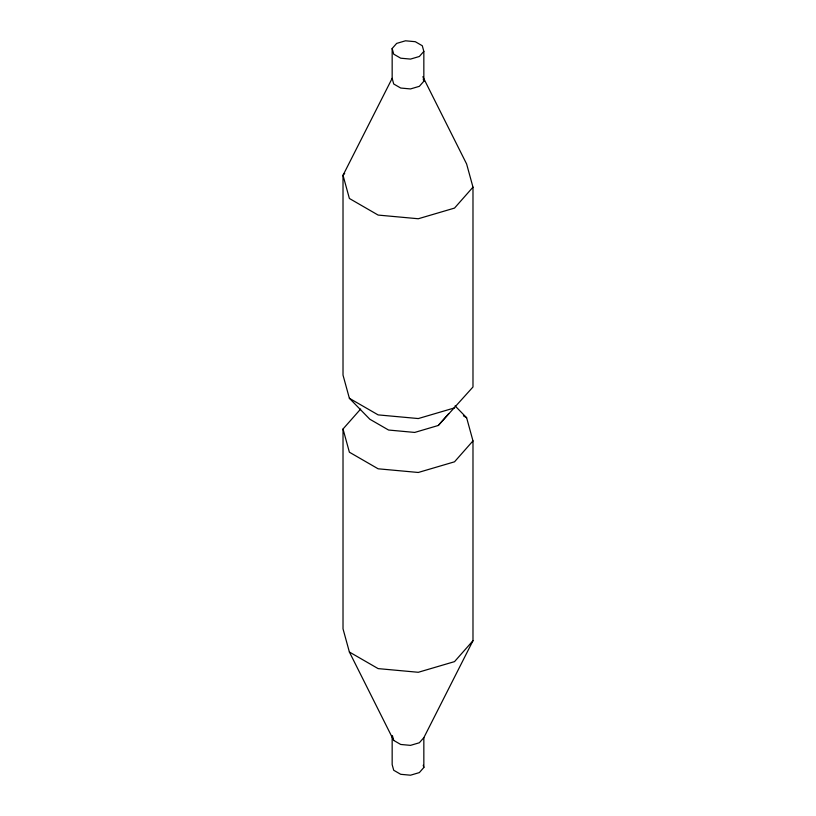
<?xml version="1.0" encoding="UTF-8"?>
<svg xmlns="http://www.w3.org/2000/svg" width="816" height="816" viewBox="0 0 816 816"><rect width="100%" height="100%" fill="white"/><g stroke="black" fill="none" stroke-linecap="round" stroke-linejoin="round"><path stroke-width="1.22" d="M392.159 78.336L393.71 83.987L400.717 88.036L410.509 88.934L419.342 86.333L423.841 81.233L423.841 51.398L422.29 45.747L415.283 41.698L405.491 40.8L396.658 43.401L392.159 48.501L392.159 78.336L343.016 175.287L343.016 375.105L349.381 398.29L369.832 419.23L388.559 430.032L414.701 432.429L438.284 425.483L472.984 386.988L472.984 187.17L466.619 163.985L422.861 76.714M360.641 409.051L343.016 429.012L343.016 628.83L349.381 652.015L393.71 740.418L400.717 744.467L410.509 745.365L419.342 742.764L423.841 737.664L472.984 640.713L472.984 440.895L466.619 417.71L455.053 405.878M423.841 51.398L419.342 56.498L410.509 59.089L400.717 58.201L393.71 54.152L392.159 48.501M344.699 173.39L343.016 175.287L349.381 198.472L378.134 215.077L418.292 218.749L454.522 208.09L472.984 187.17M438.284 425.483L448.698 413.681M472.984 440.895L454.522 461.815L418.292 472.474L378.134 468.802L349.381 452.197L343.016 429.012M472.984 640.713L454.522 661.623L418.292 672.282L378.134 668.61L349.381 652.015M423.841 737.664L423.841 767.499L419.342 772.599L410.509 775.2L400.717 774.302L393.71 770.253L392.159 764.602L392.159 736.012M454.522 407.898L418.292 418.557L378.134 414.885L349.381 398.29M463.427 415.864L466.619 417.71M423.218 78.968L423.841 81.233M423.218 765.245L423.841 767.499M392.465 735.899L393.71 740.418"/></g></svg>
